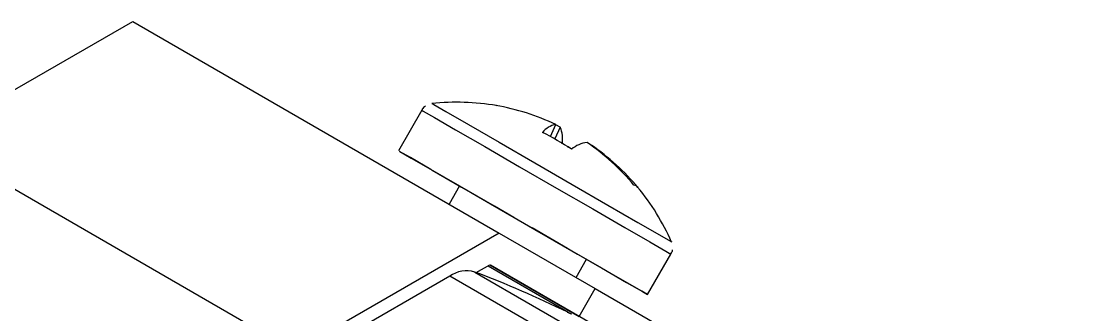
# Model space of a CAD drawing. Extents: x 8 to 113, y 1 to 87.
# Drawn here: x 79.128 to 80.326, y 12.129 to 12.457 of the extents above; entities that cross this region are included whole.
import ezdxf

# ---------------------------------------------------------------- set-up
doc = ezdxf.new("R2010")
doc.units = 0
doc.header["$MEASUREMENT"] = 0
doc.layers.add('OBJECT', color=7, linetype='CONTINUOUS')

msp = doc.modelspace()

# ---------------------------------------------------------------- linework, layer by layer
at = {"layer": 'OBJECT'}
for p, q in [((79.0235, 12.3245), (79.2521, 12.4565)), ((79.2521, 12.4565), (79.6622, 12.2197)), ((79.5755, 12.3572), (79.5493, 12.3119)), ((79.7194, 12.3277), (79.7255, 12.3411)), ((79.7305, 12.3382), (79.7242, 12.3251)), ((79.7305, 12.3382), (79.7253, 12.3407)), ((79.0235, 12.3245), (79.4336, 12.0878)), ((79.7651, 12.3177), (79.7654, 12.3181)), ((79.6177, 12.2724), (79.606, 12.2522)), ((79.6622, 12.2197), (79.4336, 12.0878)), ((79.6622, 12.2197), (79.7696, 12.1577)), ((79.7481, 12.1701), (79.7598, 12.1904)), ((79.8282, 12.1509), (79.8543, 12.1962)), ((79.6364, 12.1755), (79.6516, 12.1843)), ((79.6498, 12.1832), (79.739, 12.1317)), ((79.6516, 12.1843), (79.7516, 12.1265)), ((80.326, 11.7949), (79.6522, 12.1839)), ((79.6069, 12.1716), (79.463, 12.0886)), ((80.1258, 11.872), (79.6069, 12.1716)), ((79.6348, 12.1761), (80.1537, 11.8765)), ((79.7516, 12.1265), (79.7696, 12.1577)), ((79.7696, 12.1577), (80.1055, 11.9638)), ((79.739, 12.1309), (79.739, 12.1317))]:
    msp.add_line(p, q, dxfattribs=at)
at = {"layer": 'OBJECT', "flags": 128}
for points in [[(79.5755, 12.3572), (79.5772, 12.3562), (79.5897, 12.349), (79.6134, 12.3353), (79.6461, 12.3164), (79.6849, 12.294), (79.7264, 12.2701), (79.7668, 12.2468), (79.8026, 12.2261), (79.8307, 12.2099), (79.8484, 12.1996), (79.8543, 12.1962)], [(79.5869, 12.3646), (79.5888, 12.3635), (79.6024, 12.3557), (79.6276, 12.3411), (79.6619, 12.3213), (79.702, 12.2982), (79.7439, 12.274), (79.7836, 12.251), (79.8172, 12.2316), (79.8413, 12.2177), (79.8537, 12.2106), (79.8551, 12.2098)], [(79.5507, 12.3111), (79.551, 12.3109), (79.5636, 12.3037), (79.5872, 12.29), (79.6199, 12.2711), (79.6587, 12.2487), (79.7002, 12.2248), (79.7406, 12.2014), (79.7765, 12.1807), (79.8045, 12.1646), (79.8223, 12.1543), (79.8282, 12.1509), (79.8217, 12.1546), (79.8034, 12.1652), (79.7749, 12.1817), (79.7387, 12.2025), (79.6989, 12.2255)], [(79.6786, 12.2372), (79.6567, 12.2499), (79.6181, 12.2721), (79.5858, 12.2908), (79.5627, 12.3042), (79.5507, 12.3111)], [(79.7382, 12.3167), (79.7411, 12.3152), (79.7436, 12.3138)], [(79.6177, 12.2724), (79.6199, 12.2711), (79.6319, 12.2642), (79.6525, 12.2523), (79.6787, 12.2372), (79.7064, 12.2212), (79.7313, 12.2068), (79.7498, 12.1961), (79.759, 12.1908), (79.7598, 12.1904)]]:
    msp.add_lwpolyline(points, dxfattribs=at)
at = {"layer": 'OBJECT'}
for centre, radius, start, end in [((79.615, 12.1037), 0.2624, 80.3513, 96.1668), ((79.6584, 12.3588), 0.00365, 68.6914, 91.5654), ((79.615, 12.1098), 0.2563, 64.4729, 80.2743), ((79.7306, 12.3153), 0.0264, 101.2315, 139.6421), ((79.6997, 12.3252), 0.0334, 350.2103, 22.9231), ((79.5709, 12.0529), 0.3124, 56.5442, 63.4572), ((79.7645, 12.2879), 0.0334, 97.0465, 129.7871), ((79.613, 12.1064), 0.2604, 39.8741, 55.5117), ((79.6203, 12.1068), 0.2563, 39.7267, 55.5285), ((79.8121, 12.2667), 0.00658, 35.7966, 84.1503), ((79.615, 12.1037), 0.2624, 23.8332, 39.6495), ((79.6256, 12.1441), 0.0333, 74.0154, 124.2943), ((79.2152, 11.0669), 1.186, 63.804, 69.2779)]:
    msp.add_arc(centre, radius, start, end, dxfattribs=at)
for points, knots in [([(79.5795, 12.3616), (79.5781, 12.3606), (79.5764, 12.3593), (79.5757, 12.3573), (79.5755, 12.3568)], [0, 0, 0, 0, 0.761669, 1, 1, 1, 1]), ([(79.8543, 12.1965), (79.8551, 12.1979), (79.856, 12.1993), (79.8561, 12.201), (79.8561, 12.2011)], [0, 0, 0, 0, 0.935545, 1, 1, 1, 1]), ([(79.739, 12.1317), (79.7398, 12.1312), (79.7415, 12.1302), (79.743, 12.1292), (79.7434, 12.1288), (79.742, 12.1294), (79.7398, 12.1305), (79.7387, 12.131)], [0, 0, 0, 0, 0.142797, 0.285008, 0.481174, 0.751475, 1, 1, 1, 1])]:
    msp.add_open_spline(points, degree=3, knots=knots, dxfattribs=at)

doc.saveas('drawing.dxf')
